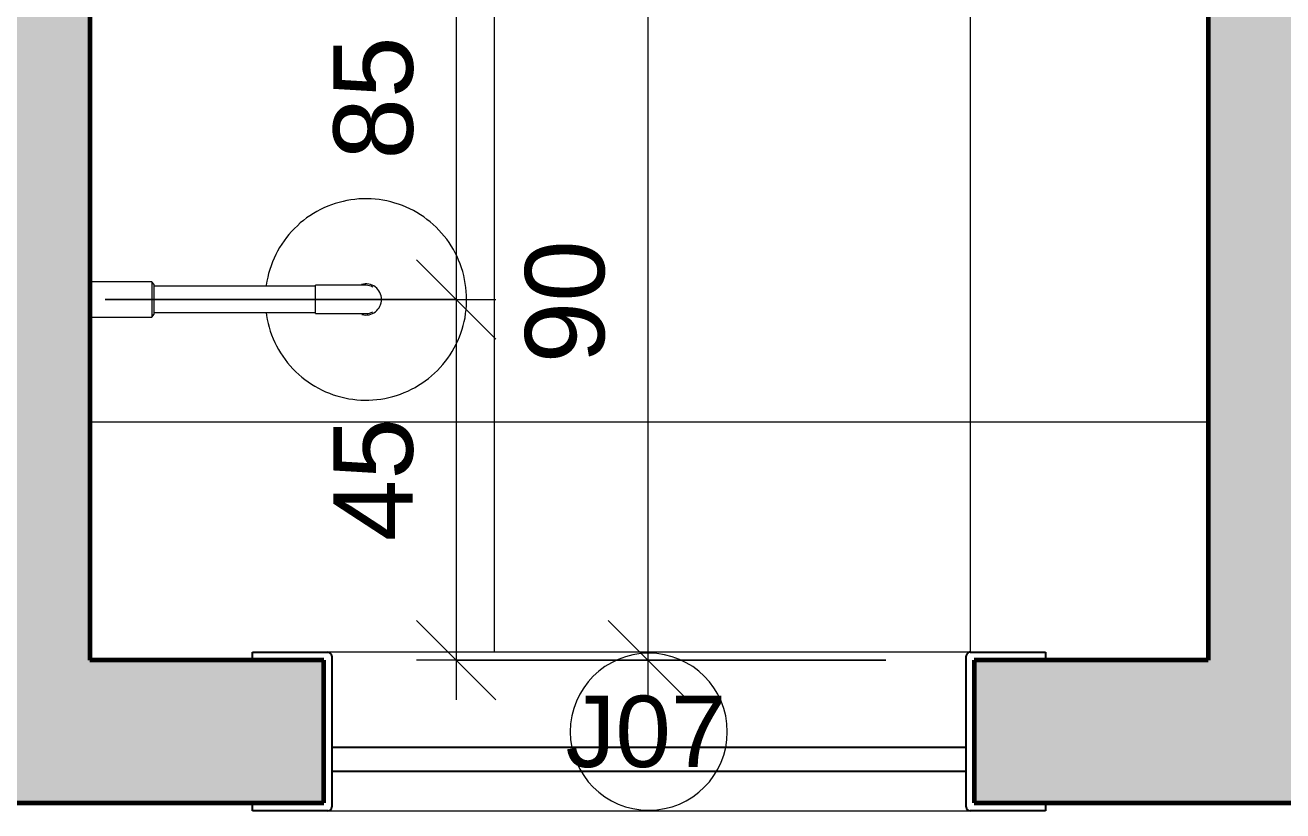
# Model space of a CAD drawing. Header units: millimetres. Extents: x -168557 to 193771, y -108373 to 197278.
# Drawn here: x 184331 to 185917, y -16520 to -15529 of the extents above; entities that cross this region are included whole.
import ezdxf

# ---------------------------------------------------------------- set-up
doc = ezdxf.new("R2010")
doc.units = ezdxf.units.MM
for name, color, linetype, lineweight in [('A-ANNO-DIMS', 211, 'Continuous', 9), ('A-ANNO-DIMS-50', 211, 'Continuous', 9), ('A-FLOR-PATT', 8, 'Continuous', 25), ('A-GLAZ', 151, 'Continuous', 9), ('A-GLAZ-IDEN', 152, 'Continuous', 9), ('A-WALL', 113, 'Continuous', 9), ('A-WALL-PATT', 111, 'Continuous', 25), ('P-SANR-FIXT', 6, 'Continuous', 9)]:
    doc.layers.add(name, color=color, linetype=linetype, lineweight=lineweight)
doc.styles.add('@Arial Unicode MS_1', font='', dxfattribs={"height": 100})
doc.styles.add('Arial', font='arial.ttf', dxfattribs={"height": 90})
doc.styles.get('@Arial Unicode MS_1').set_extended_font_data('@Arial Unicode MS')
doc.dimstyles.new('CRT_-__Metros_-_Linha_de_chamada_3_5_mm_2', dxfattribs={"dimscale": 304.8, "dimtxt": 100.584485, "dimasz": 0.328084, "dimexe": 0.164042, "dimexo": 0.0625, "dimgap": 0.082021, "dimtad": 1, "dimdec": 0, "dimlfac": 0.1, "dimdsep": 46, "dimtxsty": '@Arial Unicode MS_1', "dimblk1": 'OBLIQUE', "dimblk2": 'OBLIQUE', "dimsah": 1, "dimcen": 0.09, "dimdle": 0.164042, "dimazin": 0, "dimtfac": 1, "dimtdec": 4, "dimtix": 1, "dimtmove": 0, "dimatfit": 3, "dimfxl": 0.984252, "dimfxlon": 1, "dimtvp": 1, "dimtolj": 1, "dimtzin": 0, "dimarcsym": 2})
doc.dimstyles.new('CRT_-__Metros_-_Linha_de_chamada_3_5_mm_6', dxfattribs={"dimscale": 304.8, "dimtxt": 100.584485, "dimasz": 0.328084, "dimexe": 0.164042, "dimexo": 0.0625, "dimgap": 0.082021, "dimtad": 1, "dimdec": 0, "dimlfac": 0.1, "dimdsep": 46, "dimtxsty": '@Arial Unicode MS_1', "dimblk1": 'OBLIQUE', "dimblk2": 'OBLIQUE', "dimsah": 1, "dimcen": 0.09, "dimdle": 0.164042, "dimazin": 0, "dimtfac": 1, "dimtdec": 4, "dimtix": 1, "dimtmove": 2, "dimatfit": 3, "dimfxl": 0.984252, "dimfxlon": 1, "dimtvp": 1, "dimtolj": 1, "dimtzin": 0, "dimarcsym": 2})

# ---------------------------------------------------------------- blocks, each defined once
blk = doc.blocks.new('Janela basculante e folha fixa - 80 x 160 cm-4197855-TERREO')
at = {"layer": 'A-GLAZ', "lineweight": 25}
for p, q in [((-508.2, 100), (-413.2, 100)), ((-508.2, 90), (-508.2, 100)), ((396.8, 100), (491.8, 100)), ((491.8, 100), (491.8, 90)), ((-408.2, 95), (-408.2, -95)), ((391.8, -95), (391.8, 95)), ((391.8, 50), (-408.2, 50)), ((-408.2, 50), (-408.2, 20)), ((391.8, 20), (391.8, 50)), ((-408.2, 20), (391.8, 20)), ((-508.2, -100), (-508.2, -90)), ((491.8, -90), (491.8, -100)), ((-413.2, -100), (-508.2, -100)), ((491.8, -100), (396.8, -100))]:
    blk.add_line(p, q, dxfattribs=at)
at = {"layer": 'A-GLAZ'}
for p, q in [((396.8, 100), (-413.2, 100)), ((-418.2, 90), (-418.2, -90)), ((401.8, -90), (401.8, 90)), ((-413.2, -100), (396.8, -100))]:
    blk.add_line(p, q, dxfattribs=at)
at = {"layer": 'A-GLAZ', "lineweight": 25}
for centre, start, end in [((-413.2, 95), 0, 90), ((396.8, 95), 90, 180), ((-413.2, -95), 270, 0), ((396.8, -95), 180, 270)]:
    blk.add_arc(centre, 5, start, end, dxfattribs=at)
at = {"layer": 'A-GLAZ'}
for points, knots in [([(-408.2, 95), (-408.2, 95.4), (-408.3, 96.1), (-408.6, 96.9), (-408.8, 97.5), (-409.1, 98), (-409.4, 98.3), (-409.7, 98.6), (-410.1, 98.9), (-410.4, 99.2), (-410.8, 99.4), (-411.3, 99.6), (-412.1, 99.9), (-412.7, 100), (-413.2, 100)], [-1, -1, -1, -1, -0.833333, -0.75, -0.666667, -0.583333, -0.541667, -0.5, -0.416667, -0.375, -0.333333, -0.25, -0.166667, 0, 0, 0, 0]), ([(391.8, 95), (391.8, 95.4), (391.9, 96.1), (392.2, 96.9), (392.5, 97.5), (392.8, 98), (393, 98.3), (393.3, 98.6), (393.7, 98.9), (394, 99.2), (394.4, 99.4), (394.9, 99.6), (395.7, 99.9), (396.4, 100), (396.8, 100)], [-1, -1, -1, -1, -0.833333, -0.75, -0.666667, -0.583333, -0.541667, -0.5, -0.416667, -0.375, -0.333333, -0.25, -0.166667, 0, 0, 0, 0]), ([(-413.2, -100), (-412.7, -100), (-412.1, -99.9), (-411.3, -99.6), (-410.8, -99.4), (-410.4, -99.2), (-410.1, -98.9), (-409.7, -98.6), (-409.4, -98.3), (-409.1, -98), (-408.8, -97.5), (-408.6, -96.9), (-408.3, -96.1), (-408.2, -95.4), (-408.2, -95)], [-1, -1, -1, -1, -0.833333, -0.75, -0.666667, -0.625, -0.583333, -0.5, -0.458333, -0.416667, -0.333333, -0.25, -0.166667, 0, 0, 0, 0]), ([(396.8, -100), (396.4, -100), (395.7, -99.9), (394.9, -99.6), (394.4, -99.4), (394, -99.2), (393.7, -98.9), (393.3, -98.6), (393, -98.3), (392.8, -98), (392.5, -97.5), (392.2, -96.9), (391.9, -96.1), (391.8, -95.4), (391.8, -95)], [-1, -1, -1, -1, -0.833333, -0.75, -0.666667, -0.625, -0.583333, -0.5, -0.458333, -0.416667, -0.333333, -0.25, -0.166667, 0, 0, 0, 0])]:
    blk.add_open_spline(points, degree=3, knots=knots, dxfattribs=at)
blk = doc.blocks.new('Chuveiro circular comum - Chuveiro circular comum-3743634-TERREO')
at = {"layer": 'P-SANR-FIXT'}
for p, q in [((-34.3, -90), (-34.3, -168.3)), ((10.1, -168.3), (10.1, -90)), ((-34.3, -168.3), (-30.8, -171.4)), ((-12.1, -168.3), (-33.3, -168.3)), ((-30.8, -171.4), (-12.1, -171.4)), ((-28.7, -171.4), (-28.7, -374.6)), ((9, -168.3), (-12.1, -168.3)), ((-12.1, -171.4), (6.6, -171.4)), ((4.5, -374.6), (4.5, -171.4)), ((6.6, -171.4), (10.1, -168.3)), ((-30, -374.6), (-30, -419.1)), ((-30, -374.6), (5.7, -374.6)), ((5.7, -419.1), (5.7, -374.6))]:
    blk.add_line(p, q, dxfattribs=at)
at = {"layer": 'P-SANR-FIXT', "flags": 128}
for points in [[(-28.7, -312.3), (-32.4, -312.8), (-37.3, -313.7), (-42.3, -314.8), (-47.2, -316.1), (-52.1, -317.6), (-56.9, -319.3), (-61.6, -321.2), (-66.2, -323.2), (-70.8, -325.5), (-75.2, -327.9), (-79.6, -330.5), (-83.8, -333.3), (-88, -336.3), (-92, -339.4), (-95.9, -342.7), (-99.6, -346.1), (-103.2, -349.7), (-106.7, -353.4), (-110, -357.2), (-113.2, -361.2), (-116.2, -365.3), (-119, -369.5), (-121.6, -373.9), (-124.1, -378.3), (-126.4, -382.8), (-128.6, -387.4), (-130.5, -392.1), (-132.2, -396.9), (-133.8, -401.7), (-135.1, -406.6), (-136.3, -411.6), (-137.3, -416.6), (-138, -421.6), (-138.6, -426.6), (-139, -431.7), (-139.1, -436.8), (-139.1, -441.9), (-138.8, -446.9), (-138.4, -452), (-137.7, -457), (-136.9, -462), (-135.8, -467), (-134.5, -471.9), (-133.1, -476.8), (-131.5, -481.6), (-129.6, -486.3), (-127.6, -491), (-125.4, -495.6), (-123, -500.1), (-120.4, -504.4), (-117.7, -508.7), (-114.8, -512.9), (-111.7, -516.9), (-108.5, -520.9), (-105.1, -524.6), (-101.6, -528.3), (-97.9, -531.8), (-94.1, -535.2), (-90.1, -538.4), (-86.1, -541.4), (-81.9, -544.3), (-77.6, -547), (-73.2, -549.5), (-68.7, -551.9), (-64.1, -554), (-59.4, -556), (-54.7, -557.8), (-49.8, -559.4), (-45, -560.8), (-40, -562), (-35.1, -563.1), (-30, -563.9), (-25, -564.5), (-19.9, -564.9), (-14.9, -565.1), (-12.1, -565.1)], [(-12.1, -565.1), (-7, -565), (-2, -564.7), (3.1, -564.2), (8.1, -563.5), (13.1, -562.6), (18.1, -561.5), (23, -560.2), (27.8, -558.7), (32.6, -557), (37.3, -555.1), (42, -553.1), (46.5, -550.8), (51, -548.4), (55.3, -545.8), (59.6, -543), (63.7, -540), (67.7, -536.9), (71.6, -533.6), (75.4, -530.2), (79, -526.6), (82.5, -522.9), (85.8, -519.1), (88.9, -515.1), (91.9, -511), (94.7, -506.8), (97.4, -502.4), (99.9, -498), (102.2, -493.5), (104.3, -488.9), (106.3, -484.2), (108, -479.4), (109.5, -474.6), (110.9, -469.7), (112.1, -464.7), (113, -459.7), (113.8, -454.7), (114.4, -449.7), (114.7, -444.6), (114.9, -439.5), (114.8, -434.4), (114.6, -429.4), (114.1, -424.3), (113.5, -419.3), (112.6, -414.3), (111.6, -409.3), (110.3, -404.4), (108.9, -399.5), (107.2, -394.7), (105.4, -390), (103.4, -385.3), (101.2, -380.7), (98.8, -376.2), (96.2, -371.9), (93.5, -367.6), (90.6, -363.4), (87.5, -359.4), (84.3, -355.4), (80.9, -351.7), (77.3, -348), (73.7, -344.5), (69.9, -341.1), (65.9, -337.9), (61.8, -334.9), (57.6, -332), (53.4, -329.3), (48.9, -326.8), (44.4, -324.4), (39.9, -322.3), (35.2, -320.3), (30.4, -318.5), (25.6, -316.9), (20.7, -315.5), (15.8, -314.3), (10.8, -313.2), (5.8, -312.4), (4.5, -312.3)], [(-30, -419.1), (-30, -419.9), (-30, -420.6), (-30, -421.4), (-30, -422.1), (-30, -422.9), (-30, -423.6), (-30, -424.4), (-30, -425.1), (-30, -425.8), (-30, -426.5), (-30, -427.2), (-30, -427.9), (-30, -428.6), (-30, -429.2), (-30, -429.9), (-30, -430.5), (-30, -431.1), (-30, -431.7), (-30, -432.2), (-30, -432.8), (-30, -433.3), (-30, -433.8), (-30, -434.3), (-30, -434.7), (-30, -435.1), (-30, -435.5), (-30, -435.9), (-30, -436.2), (-30, -436.6), (-30, -436.9), (-30, -437.1), (-30, -437.4), (-30, -437.6), (-30, -437.7), (-30, -437.9), (-30, -438), (-30, -438.1), (-30, -438.1), (-30, -438.1)], [(5.7, -438.1), (5.7, -438.1), (5.7, -438.1), (5.7, -438), (5.7, -437.9), (5.7, -437.8), (5.7, -437.6), (5.7, -437.4), (5.7, -437.2), (5.7, -436.9), (5.7, -436.6), (5.7, -436.3), (5.7, -436), (5.7, -435.6), (5.7, -435.2), (5.7, -434.8), (5.7, -434.4), (5.7, -433.9), (5.7, -433.4), (5.7, -432.9), (5.7, -432.4), (5.7, -431.8), (5.7, -431.2), (5.7, -430.6), (5.7, -430), (5.7, -429.4), (5.7, -428.7), (5.7, -428.1), (5.7, -427.4), (5.7, -426.7), (5.7, -426), (5.7, -425.3), (5.7, -424.6), (5.7, -423.8), (5.7, -423.1), (5.7, -422.3), (5.7, -421.6), (5.7, -420.8), (5.7, -420.1), (5.7, -419.3), (5.7, -419.1)]]:
    blk.add_lwpolyline(points, dxfattribs=at)
at = {"layer": 'P-SANR-FIXT'}
for radius, start, end in [(19.7, 165.5573, 270), (17.9, 173.5053, 180), (17.9, 180, 210), (19.7, 270, 15.9022), (17.9, 330, 360), (17.9, 0, 3.8902)]:
    blk.add_arc((-12.1, -438.1), radius, start, end, dxfattribs=at)
blk = doc.blocks.new('CRT_ANO_Tag de Janelas - Tag 1_8mm-918268-TERREO')
at = {"layer": 'A-GLAZ-IDEN'}
for start, end in [(360, 180), (180, 360)]:
    blk.add_arc((-0.004, 0.023), 1.98, start, end, dxfattribs=at)
blk = doc.blocks.new('DIMBLOCK164-TERREO')
at = {"layer": 'A-ANNO-DIMS-50', "lineweight": 18, "transparency": 16777216}
for p, q in [((184874.4, -15029.7), (184824.4, -14979.7)), ((184874.4, -15029.7), (184924.4, -15079.7)), ((184874.4, -15874.8), (184824.4, -15824.8)), ((184874.4, -15874.8), (184924.4, -15924.8))]:
    blk.add_line(p, q, dxfattribs=at)
at = {"layer": 'A-ANNO-DIMS-50', "transparency": 16777216}
for p, q in [((184516.5, -15029.7), (184924.4, -15029.7)), ((184874.4, -15029.7), (184516.5, -15029.7)), ((184874.4, -15029.7), (184874.4, -15874.8)), ((184431.6, -15874.8), (184924.4, -15874.8)), ((184874.4, -15874.8), (184431.6, -15874.8))]:
    blk.add_line(p, q, dxfattribs=at)
at = {"layer": 'A-ANNO-DIMS-50', "color": 0, "transparency": 16777216, "insert": (184719.6, -15698.5), "char_height": 100, "width": 185.873, "attachment_point": 1, "rotation": 90, "line_spacing_factor": 1.117605, "style": '@Arial Unicode MS_1'}
blk.add_mtext('85', dxfattribs=at)
blk = doc.blocks.new('_Oblique')
at = {"color": 0, "linetype": 'ByBlock', "lineweight": -2}
blk.add_line((-0.5, -0.5), (0.5, 0.5), dxfattribs=at)
blk = doc.blocks.new('DIMBLOCK165-TERREO')
at = {"layer": 'A-ANNO-DIMS-50', "lineweight": 18, "transparency": 16777216}
for p, q in [((184874.4, -15874.8), (184824.4, -15824.8)), ((184874.4, -15874.8), (184924.4, -15924.8)), ((184874.4, -16329.7), (184824.4, -16279.7)), ((184874.4, -16329.7), (184924.4, -16379.7))]:
    blk.add_line(p, q, dxfattribs=at)
at = {"layer": 'A-ANNO-DIMS-50', "transparency": 16777216}
for p, q in [((184431.6, -15874.8), (184924.4, -15874.8)), ((184874.4, -15874.8), (184431.6, -15874.8)), ((184874.4, -15874.8), (184874.4, -16379.7)), ((185174.4, -16329.7), (184824.4, -16329.7)), ((184874.4, -16329.7), (185174.4, -16329.7))]:
    blk.add_line(p, q, dxfattribs=at)
at = {"layer": 'A-ANNO-DIMS-50', "color": 0, "transparency": 16777216, "insert": (184719.6, -16179.7), "char_height": 100, "width": 185.873, "attachment_point": 1, "rotation": 90, "line_spacing_factor": 1.117605, "style": '@Arial Unicode MS_1'}
blk.add_mtext('45', dxfattribs=at)
blk = doc.blocks.new('DIMBLOCK168-TERREO')
at = {"layer": 'A-ANNO-DIMS-50', "lineweight": 18, "transparency": 16777216}
for p, q in [((185115.9, -15426.3), (185065.9, -15376.3)), ((185115.9, -15426.3), (185165.9, -15476.3)), ((185115.9, -16329.7), (185065.9, -16279.7)), ((185115.9, -16329.7), (185165.9, -16379.7))]:
    blk.add_line(p, q, dxfattribs=at)
at = {"layer": 'A-ANNO-DIMS-50', "transparency": 16777216}
for p, q in [((185415.9, -15426.3), (185065.9, -15426.3)), ((185115.9, -15426.3), (185115.9, -16379.7)), ((185115.9, -15426.3), (185415.9, -15426.3)), ((185415.9, -16329.7), (185065.9, -16329.7)), ((185115.9, -16329.7), (185415.9, -16329.7))]:
    blk.add_line(p, q, dxfattribs=at)
at = {"layer": 'A-ANNO-DIMS-50', "color": 0, "transparency": 16777216, "insert": (184961.1, -15955.4), "char_height": 100, "width": 185.873, "attachment_point": 1, "rotation": 90, "line_spacing_factor": 1.117605, "style": '@Arial Unicode MS_1'}
blk.add_mtext('90', dxfattribs=at)

msp = doc.modelspace()

# ---------------------------------------------------------------- hatches: boundary and pattern name
at = {"layer": 'A-FLOR-PATT', "lineweight": 9}
h = msp.add_hatch(dxfattribs=at)
h.set_pattern_fill('FP_16', color=9, style=0, pattern_type=2)
h.set_pattern_definition([(270, (184322.33, -14829.65), (600, 4e-14), []), (0, (184322.33, -14829.65), (0, 600), [])])
h.paths.add_polyline_path([(184027.332, -16329.651), (184232.332, -16329.651), (184232.332, -15895.918), (184154.057, -15895.918), (184150.882, -15893.449), (184150.882, -15891.372), (184008.638, -15891.372), (184004.966, -15914.026), (183986.61, -15949.773), (183980.166, -15956.741), (183958.83, -15977.526), (183938.178, -15988.898), (183920.844, -15996.125), (183909.255, -15998.29), (183884.182, -16001.78), (183844.936, -15995.565), (183827.798, -15987.617), (183808.11, -15976.103), (183781.021, -15948.687), (183769.725, -15928.524), (183763.397, -15914.026), (183757.182, -15874.78), (183763.397, -15835.535), (183781.544, -15800.014), (183789.54, -15791.485), (183809.533, -15772.035), (183830.185, -15760.663), (183847.519, -15753.436), (183857.71, -15751.467), (183884.182, -15747.78), (183923.427, -15753.996), (183940.565, -15761.944), (183960.253, -15773.458), (183987.342, -15800.874), (183998.638, -15821.037), (184004.966, -15835.535), (184008.885, -15858.189), (184150.882, -15857.68), (184150.882, -15856.112), (184154.057, -15853.643), (184232.332, -15853.643), (184232.332, -15427.91), (183527.332, -15427.91), (183527.332, -15419.91), (184232.332, -15419.91), (184232.332, -15212.151), (184158.076, -15209.265), (184098.855, -15203.093), (184091.783, -15201.012), (184082.42, -15196.62), (184072.725, -15186.948), (184068.901, -15180.373), (184065.907, -15170.018), (184064.784, -15158.452), (184064.43, -15149.192), (184049.354, -15149.674), (184038.636, -15150.566), (184022.576, -15154.649), (184012.332, -15158.18), (184012.332, -15163.425), (183884.481, -15206.977), (183852.802, -15215.15), (183837.838, -15217.901), (183810.748, -15219.625), (183779.051, -15219.414), (183750.565, -15215.513), (183726.214, -15210.181), (183695.054, -15199.013), (183675.884, -15190.972), (183657.943, -15180.69), (183629.924, -15161.923), (183606.545, -15139.501), (183599.285, -15130.799), (183586.691, -15110.707), (183577.838, -15093.003), (183571.002, -15070.249), (183566.67, -15049.735), (183565.52, -15029.651), (183566.782, -15007.601), (183573.067, -14981.575), (183578.654, -14964.202), (183590.916, -14941.281), (183603.149, -14923.671), (183609.068, -14917.573), (183632.855, -14894.985), (183666.599, -14873.412), (183681.716, -14865.657), (183712.415, -14853.847), (183730.992, -14847.721), (183756.299, -14842.651), (183783.252, -14839.378), (183820.414, -14840.292), (183842.099, -14842.184), (183856.855, -14845.001), (183897.408, -14856.264), (184012.332, -14896.275), (184012.458, -14901.166), (184022.576, -14904.653), (184038.636, -14908.736), (184055.15, -14910.11), (184064.538, -14910.11), (184065.493, -14892.31), (184066.897, -14885.454), (184070.145, -14876.143), (184079.2, -14865.277), (184085.41, -14860.885), (184097.545, -14856.508), (184106.902, -14854.923), (184174.642, -14848.982), (184232.332, -14847.151), (184232.332, -14629.651), (183732.332, -14629.651), (183732.332, -13329.651), (183672.332, -13329.651), (183672.332, -13339.651), (183627.332, -13339.651), (183623.796, -13338.186), (183622.332, -13334.651), (183622.332, -13329.651), (182952.332, -13329.651), (182952.332, -14029.651), (182922.332, -14029.651), (182922.332, -13334.651), (182920.867, -13338.186), (182917.332, -13339.651), (182872.332, -13339.651), (182872.332, -13329.651), (182822.332, -13329.651), (182822.332, -16329.651), (183027.332, -16329.651), (183027.332, -16319.651), (184027.332, -16319.651), (184027.332, -16324.651)])
h.paths.add_polyline_path([(184617.332, -16329.651), (184617.332, -16319.651), (185617.332, -16319.651), (185617.332, -16329.651), (185822.332, -16329.651), (185822.332, -13329.651), (185772.332, -13329.651), (185772.332, -13339.651), (185727.332, -13339.651), (185723.796, -13338.186), (185722.332, -13334.651), (185722.332, -14029.651), (185692.332, -14029.651), (185692.332, -13329.651), (185022.332, -13329.651), (185022.332, -13334.651), (185020.867, -13338.186), (185017.332, -13339.651), (184972.332, -13339.651), (184972.332, -13329.651), (184912.332, -13329.651), (184912.332, -14629.651), (184412.332, -14629.651), (184412.332, -14847.151), (184486.523, -14849.985), (184519.762, -14852.896), (184545.808, -14856.209), (184552.88, -14858.29), (184562.184, -14862.574), (184567.06, -14867.152), (184575.116, -14877.417), (184577.327, -14884.025), (184578.768, -14889.374), (184579.874, -14900.85), (184580.324, -14910.11), (184589.513, -14910.11), (184606.027, -14908.736), (184622.087, -14904.653), (184632.332, -14901.122), (184632.332, -14895.877), (184758.782, -14852.696), (184793.679, -14843.817), (184806.825, -14841.401), (184833.915, -14839.677), (184863.873, -14839.677), (184895.441, -14844.058), (184918.712, -14849.211), (184949.904, -14860.407), (184970.015, -14869.006), (184986.72, -14878.611), (185014.681, -14897.378), (185043.049, -14925.433), (185046.646, -14930.447), (185057.89, -14948.303), (185066.825, -14966.298), (185073.661, -14989.053), (185078.069, -15010.882), (185078.969, -15032.693), (185077.881, -15051.7), (185071.771, -15077.165), (185066.006, -15095.099), (185053.81, -15118.021), (185041.503, -15135.631), (185031.324, -15146.455), (185010.363, -15165.259), (184978.261, -15185.782), (184963.399, -15193.463), (184931.85, -15205.591), (184912.027, -15211.911), (184881.26, -15217.513), (184861.411, -15219.924), (184823.931, -15218.989), (184802.465, -15217.099), (184787.808, -15214.3), (184747.255, -15203.038), (184632.332, -15163.027), (184632.205, -15158.136), (184622.087, -15154.649), (184606.027, -15150.566), (184584.974, -15149.192), (184580.125, -15149.192), (184579.17, -15166.991), (184577.766, -15173.848), (184574.633, -15183.013), (184570.132, -15188.785), (184560.648, -15197.667), (184554.315, -15200.428), (184547.118, -15202.793), (184537.668, -15204.388), (184470.023, -15210.366), (184436.627, -15211.686), (184412.332, -15212.151), (184412.332, -15419.91), (185117.332, -15419.91), (185117.332, -15427.91), (184412.332, -15427.91), (184412.332, -15853.643), (184490.607, -15853.643), (184493.782, -15856.112), (184493.782, -15858.189), (184636.025, -15858.189), (184639.697, -15835.535), (184647.645, -15818.146), (184659.015, -15798.853), (184685.833, -15772.035), (184708.989, -15759.241), (184723.819, -15753.517), (184741.925, -15750.72), (184761.545, -15747.924), (184790.147, -15751.916), (184799.727, -15753.996), (184821.629, -15764.311), (184835.13, -15772.035), (184847.01, -15783.422), (184863.227, -15800.132), (184881.266, -15835.535), (184887.482, -15874.78), (184881.266, -15914.026), (184873.318, -15931.415), (184861.948, -15950.708), (184835.13, -15977.526), (184811.974, -15990.32), (184797.144, -15996.044), (184779.038, -15998.841), (184760.482, -16001.78), (184730.816, -15997.645), (184721.236, -15995.565), (184699.334, -15985.25), (184685.833, -15977.526), (184673.953, -15966.139), (184657.736, -15949.429), (184639.697, -15914.026), (184635.778, -15891.372), (184493.782, -15891.881), (184493.782, -15893.449), (184490.607, -15895.918), (184412.332, -15895.918), (184412.332, -16329.651)])
h.paths.add_polyline_path([(185772.332, -15471.993), (185771.332, -15471.993), (185770.276, -15471.733), (185763.88, -15469.145), (185761.332, -15462.993), (185761.332, -15444.091), (185762.009, -15443.719), (185761.332, -15443.042), (185761.856, -15441.993), (185066.332, -15441.993), (185066.332, -15433.993), (185762.009, -15433.621), (185761.332, -15432.943), (185761.856, -15431.894), (185761.332, -15431.894), (185761.332, -15412.993), (185764.201, -15406.529), (185771.035, -15403.993), (185771.332, -15403.993), (185778.783, -15406.84), (185781.332, -15412.993), (185780.807, -15431.894), (185780.807, -15432.418), (185780.953, -15433.322), (185780.654, -15433.993), (185821.332, -15433.993), (185821.332, -15441.993), (185780.807, -15442.517), (185780.953, -15443.421), (185780.654, -15444.091), (185781.332, -15444.091), (185781.332, -15462.993), (185778.695, -15469.357), (185773.948, -15471.323)])
h.paths.add_polyline_path([(182872.332, -15471.993), (182865.88, -15469.145), (182863.332, -15462.993), (182863.332, -15444.091), (182863.841, -15443.552), (182863.332, -15443.042), (182863.856, -15441.993), (182823.332, -15441.993), (182823.332, -15433.993), (182863.841, -15433.453), (182863.332, -15432.943), (182863.856, -15431.894), (182863.332, -15431.894), (182863.332, -15412.993), (182865.968, -15406.629), (182873.332, -15403.993), (182874.387, -15404.252), (182880.783, -15406.84), (182883.332, -15412.993), (182882.807, -15431.894), (182882.807, -15432.418), (182882.953, -15433.322), (182882.654, -15433.993), (183578.332, -15433.993), (183578.332, -15441.993), (182882.807, -15442.517), (182882.953, -15443.421), (182882.654, -15444.091), (182883.332, -15444.091), (182883.332, -15462.993), (182880.462, -15469.456), (182873.628, -15471.993), (182873.332, -15471.993), (182871.122, -15471.25)])
at = {"layer": 'A-WALL-PATT'}
h = msp.add_hatch(color=256, dxfattribs=at)
h.paths.add_polyline_path([(184317.164, -16329.651), (184412.332, -16329.651), (184412.332, -16207.263), (184232.332, -16207.263), (184232.332, -16329.651)])
h.paths.add_polyline_path([(184232.332, -15547.263), (184412.332, -15547.263), (184412.332, -13329.651), (184232.332, -13329.651), (184232.332, -15510.422)])
h.paths.add_polyline_path([(184317.164, -13149.651), (184412.332, -13149.651), (184412.332, -13074.651), (184232.332, -13074.651), (184232.332, -13149.651)])
h.paths.add_polyline_path([(184232.332, -12224.651), (184412.332, -12224.651), (184412.332, -12149.651), (184232.332, -12149.651)])
for points in [[(186002.332, -16329.651), (186002.332, -13329.651), (185822.332, -13329.651), (185822.332, -16329.651)], [(184317.164, -16207.263), (184412.332, -16207.263), (184412.332, -15547.263), (184232.332, -15547.263), (184232.332, -16207.263)]]:
    msp.add_hatch(color=256, dxfattribs=at).paths.add_polyline_path(points)
h = msp.add_hatch(color=256, dxfattribs=at)
h.paths.add_polyline_path([(187887.963, -16509.651), (188382.332, -16509.651), (188382.332, -16329.651), (187512.332, -16329.651), (187512.332, -16509.651)])
h.paths.add_polyline_path([(183937.332, -16509.651), (184707.332, -16509.651), (184707.332, -16329.651), (183937.332, -16329.651)])
h.paths.add_polyline_path([(185527.332, -16509.651), (186692.332, -16509.651), (186692.332, -16329.651), (185527.332, -16329.651)])
h.paths.add_polyline_path([(182822.332, -16509.651), (183117.332, -16509.651), (183117.332, -16329.651), (182822.332, -16329.651)])

# ---------------------------------------------------------------- linework, layer by layer
at = {"layer": 'A-WALL', "lineweight": 60}
for p, q in [((184412.332, -13329.651), (184412.332, -16329.651)), ((185822.332, -13329.651), (185822.332, -16329.651)), ((184707.332, -16329.651), (184412.332, -16329.651)), ((184707.332, -16509.651), (184707.332, -16329.651)), ((185822.332, -16329.651), (185527.332, -16329.651)), ((185527.332, -16329.651), (185527.332, -16509.651)), ((183937.332, -16509.651), (184707.332, -16509.651)), ((185527.332, -16509.651), (186692.332, -16509.651))]:
    msp.add_line(p, q, dxfattribs=at)

# ---------------------------------------------------------------- block references
at = {"layer": 'A-GLAZ', "rotation": 180}
msp.add_blockref('Janela basculante e folha fixa - 80 x 160 cm-4197855-TERREO', (185109.143, -16419.651), dxfattribs=at)
at = {"layer": 'A-GLAZ-IDEN', "xscale": 49.99999999999998, "yscale": 49.99999999999998, "zscale": 49.99999999999998}
msp.add_blockref('CRT_ANO_Tag de Janelas - Tag 1_8mm-918268-TERREO', (185117.332, -16421.053), dxfattribs=at)
at = {"layer": 'P-SANR-FIXT', "color": 7, "rotation": 89.99999999999991}
msp.add_blockref('Chuveiro circular comum - Chuveiro circular comum-3743634-TERREO', (184322.332, -15862.662), dxfattribs=at)

# ---------------------------------------------------------------- texts
at = {"layer": 'A-GLAZ-IDEN', "insert": (185012.153, -16374.447), "char_height": 90, "width": 244.51469, "attachment_point": 1, "style": 'Arial'}
msp.add_mtext('J07', dxfattribs=at)

# ---------------------------------------------------------------- dimensions: what is measured, and where the dimension line sits
at = {"layer": 'A-ANNO-DIMS'}
dim = msp.add_linear_dim(base=(184874.365, -15874.78), p1=(184516.517, -15029.651), p2=(184431.555, -15874.78), angle=90, dimstyle='CRT_-__Metros_-_Linha_de_chamada_3_5_mm_6', override={"dimpost": '<>', "dimfxl": 849.389724}, dxfattribs=at)
dim.commit()
dim.dimension.update_dxf_attribs({"geometry": 'DIMBLOCK164-TERREO', "text_midpoint": (184786.229, -15605.526), "dimtype": 160, "text_rotation": 90})
for base, p1, p2, override, picture, middle in [((185115.86, -16329.651), (185415.86, -15426.334), (185415.86, -16329.651), {"dimpost": '<>', "dimfxl": 903.316454}, 'DIMBLOCK168-TERREO', (185039.769, -15877.993)), ((184874.365, -16329.651), (184431.555, -15874.78), (185174.365, -16329.651), {"dimpost": '<>', "dimfxl": 871.019426}, 'DIMBLOCK165-TERREO', (184798.513, -16102.216))]:
    dim = msp.add_linear_dim(base=base, p1=p1, p2=p2, angle=90, dimstyle='CRT_-__Metros_-_Linha_de_chamada_3_5_mm_2', override=override, dxfattribs=at)
    dim.commit()
    dim.dimension.update_dxf_attribs({"geometry": picture, "text_midpoint": middle})

doc.saveas('drawing.dxf')
